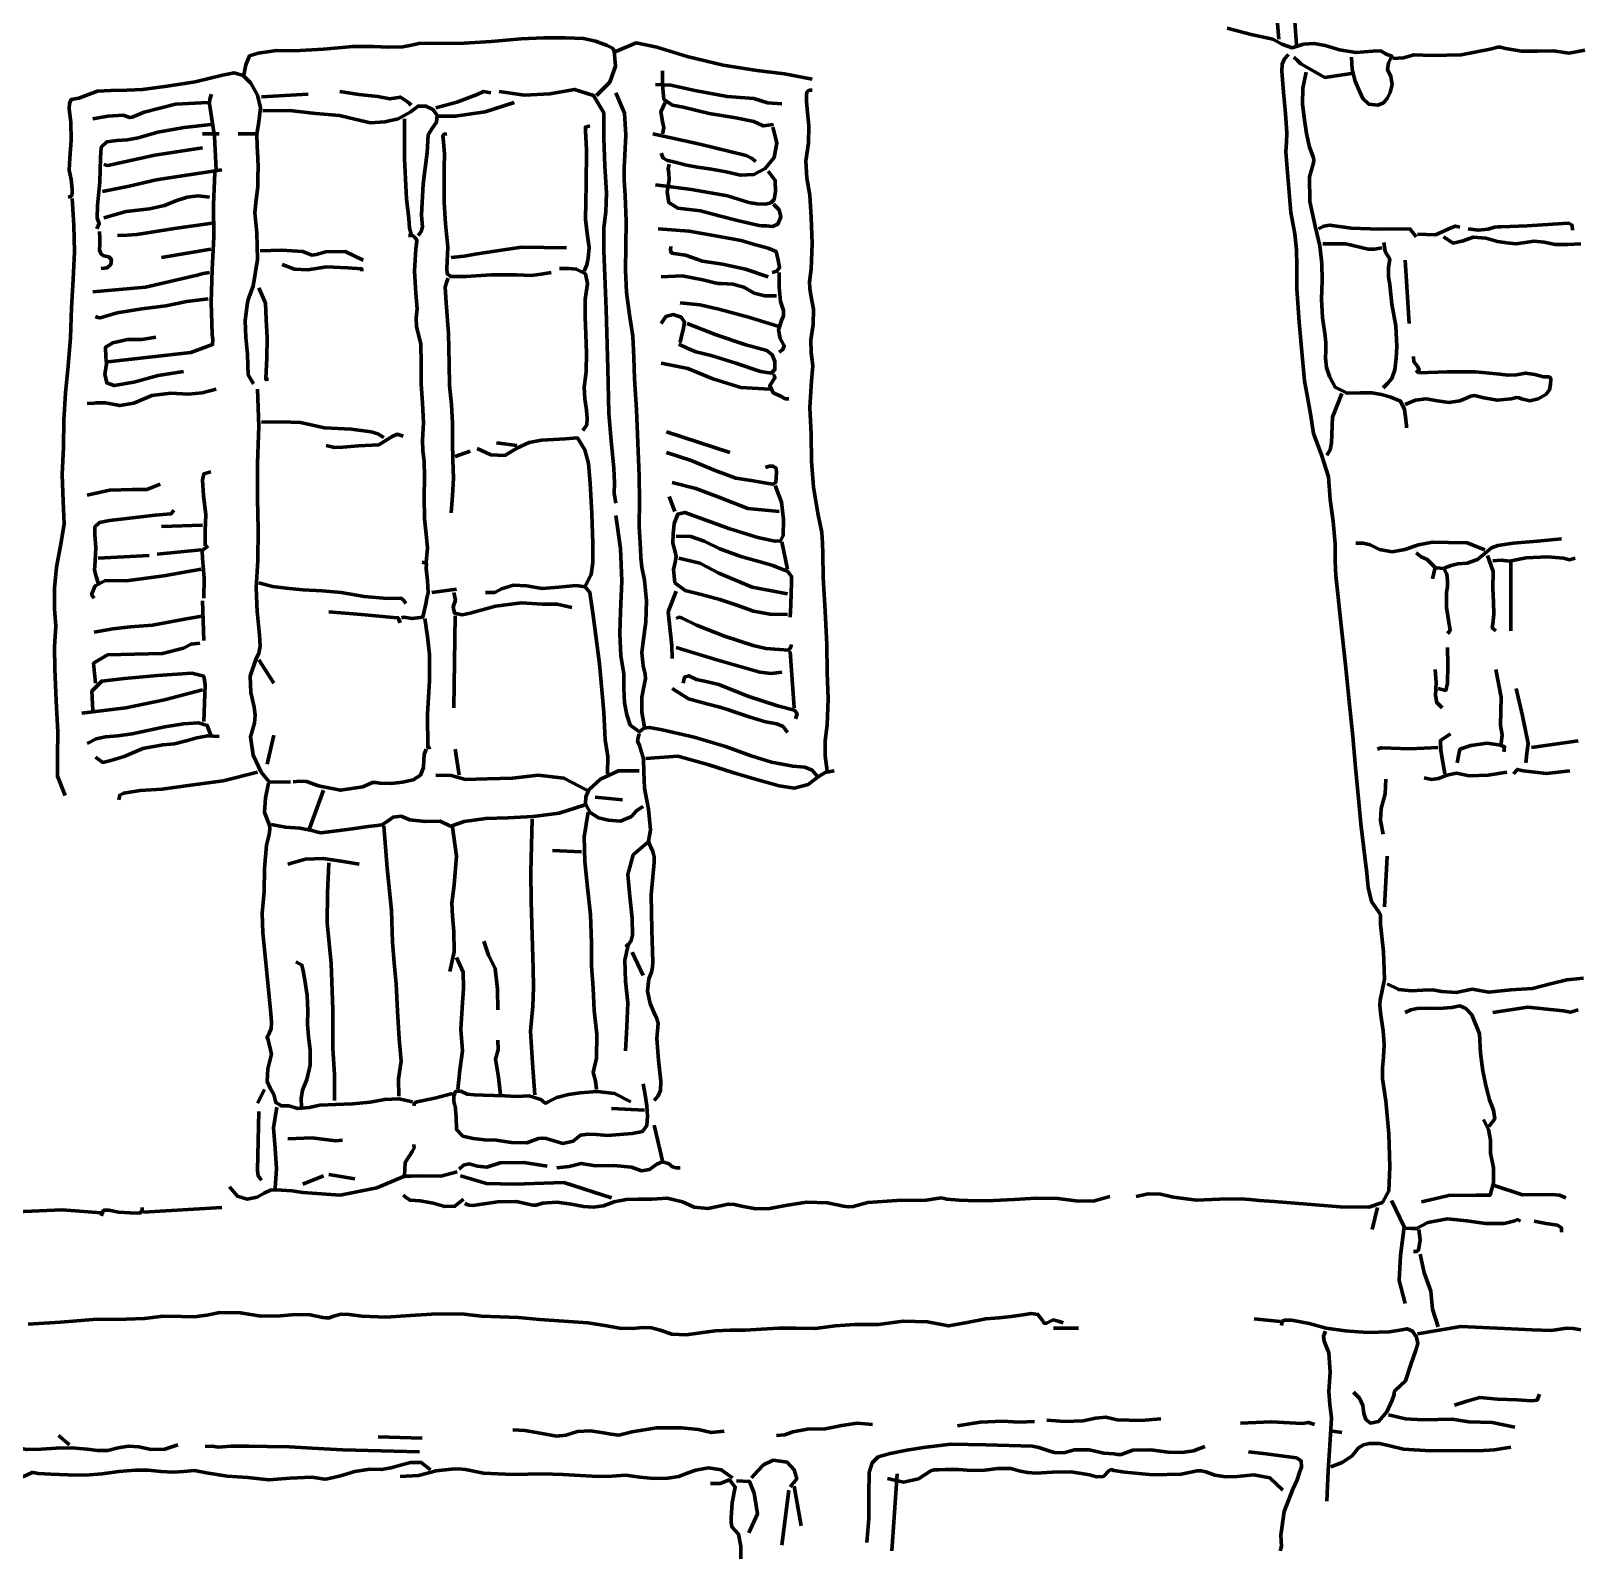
# Model space of a CAD drawing. Header units: inches. Extents: x 9 to 110, y 6 to 115.
# Drawn here: x 60.16 to 109.52, y 6.03 to 54.57 of the extents above; entities that cross this region are included whole.
import ezdxf

# ---------------------------------------------------------------- set-up
doc = ezdxf.new("R2010")
doc.units = ezdxf.units.IN
doc.header["$MEASUREMENT"] = 0
doc.layers.add('Calque 1', color=7, linetype='Continuous')

msp = doc.modelspace()

# ---------------------------------------------------------------- linework, layer by layer
at = {"layer": 'Calque 1', "color": 7, "lineweight": 70, "true_color": 0xffffff}
for points in [[(99.664, 55.833), (99.795, 54.307)], [(100.231, 55.921), (100.362, 54.133)], [(78.122, 52.519), (78.547, 52.945), (78.726, 53.455), (78.683, 53.925), (78.66, 53.979), (78.625, 54.025), (78.456, 54.105), (78.087, 54.242), (77.709, 54.328), (77.134, 54.355), (76.434, 54.354), (75.732, 54.322), (74.771, 54.241), (73.744, 54.17), (72.715, 54.183), (72.474, 54.169), (72.245, 54.118), (71.967, 54.065), (71.498, 54.053), (71.032, 54.082), (70.377, 54.082), (69.445, 53.992), (68.511, 53.935), (67.959, 53.955), (67.668, 53.905), (67.368, 53.862), (67.094, 53.776), (66.976, 53.497), (66.914, 53.173)], [(98.158, 54.662), (98.921, 54.458), (99.601, 54.31), (99.896, 54.147), (100.218, 54.038), (100.577, 54.151), (100.917, 54.177), (101.273, 54.114), (101.721, 53.971), (102.247, 53.885), (102.783, 53.927), (103.04, 53.937), (103.202, 53.831), (103.388, 53.77), (103.285, 53.555), (103.251, 53.348), (103.349, 53.121), (103.394, 52.871), (103.331, 52.621), (103.239, 52.423), (103.12, 52.291), (102.939, 52.213), (102.657, 52.241), (102.467, 52.422), (102.359, 52.657), (102.222, 52.981), (102.125, 53.352), (102.106, 53.74)], [(78.732, 53.915), (79.381, 54.193), (80.041, 54.059), (81.005, 53.755), (82.147, 53.483), (83.212, 53.31), (84.095, 53.207), (84.968, 53.042)], [(95.26, 17.545), (95.649, 17.629), (96.038, 17.624), (96.451, 17.524), (97.181, 17.428), (97.915, 17.464), (98.579, 17.471), (98.877, 17.446), (99.175, 17.417), (99.653, 17.387), (100.697, 17.298), (101.742, 17.216), (102.651, 17.207), (103.088, 17.358), (103.295, 17.726), (103.326, 18.489), (103.295, 19.537), (103.199, 20.581), (103.094, 21.285), (103.094, 21.631), (103.123, 21.974), (103.146, 22.373), (103.115, 22.807), (103.051, 23.235), (103.012, 23.485), (103.001, 23.638), (103.017, 23.784), (103.153, 24.448), (103.117, 25.315), (103.027, 26.181), (103.024, 26.415), (103.025, 26.492), (102.988, 26.565), (102.74, 26.916), (102.636, 27.36), (102.592, 27.819), (102.495, 28.596), (102.405, 29.388), (102.323, 30.188), (102.231, 31.173), (102.143, 32.159), (102.046, 33.177), (101.915, 34.431), (101.779, 35.686), (101.658, 36.784), (101.611, 37.262), (101.584, 37.74), (101.587, 38.284), (101.523, 38.991), (101.428, 39.69), (101.371, 40.407), (101.153, 41.103), (100.897, 41.779), (100.797, 42.412), (100.703, 42.933), (100.61, 43.457), (100.54, 44.262), (100.438, 45.32), (100.366, 46.381), (100.365, 47.113), (100.356, 47.622), (100.302, 48.128), (100.181, 48.804), (100.11, 49.567), (100.05, 50.332), (100.022, 50.736), (100.044, 51.036), (100.055, 51.337), (100.009, 51.95), (99.948, 52.622), (99.888, 53.294), (99.898, 53.521), (99.974, 53.686), (100.1, 53.827)], [(109.52, 53.958), (109.02, 53.871), (108.515, 53.935), (108.013, 53.93), (107.508, 53.932), (107.002, 54.014), (106.837, 54.056), (106.751, 54.056), (106.505, 53.989), (105.59, 53.813), (104.662, 53.794), (104.082, 53.818), (103.753, 53.722), (103.415, 53.697)], [(102.106, 53.217), (101.255, 53.095), (100.493, 53.522), (100.384, 53.631), (100.275, 53.74)], [(67.22, 43.361), (67.056, 43.644), (67.045, 43.957), (67.037, 44.3), (66.981, 44.83), (66.963, 45.36), (67.008, 45.794), (67.031, 45.934), (67.063, 46.07), (67.208, 46.463), (67.354, 47.306), (67.326, 48.163), (67.261, 48.798), (67.308, 49.204), (67.363, 49.616), (67.362, 49.951), (67.369, 50.238), (67.366, 50.528), (67.336, 50.897), (67.331, 51.294), (67.388, 51.684), (67.448, 52.124), (67.351, 52.529), (67.14, 52.916), (66.895, 53.157), (66.61, 53.24), (66.243, 53.172), (65.366, 52.959), (64.479, 52.814), (63.694, 52.714), (63.199, 52.688), (62.694, 52.683), (62.268, 52.662), (61.978, 52.55), (61.674, 52.435), (61.436, 52.397), (61.373, 52.271), (61.372, 52.099), (61.417, 51.679), (61.431, 51.102), (61.388, 50.527), (61.368, 50.149), (61.43, 49.849), (61.466, 49.549), (61.464, 49.42), (61.446, 49.327), (61.332, 49.292)], [(84.009, 52.258), (83.554, 52.291), (83.115, 52.421), (82.268, 52.486), (81.244, 52.681), (80.483, 52.845), (80.239, 52.86), (79.997, 52.868)], [(80.215, 53.304), (80.215, 53.026), (80.228, 52.747), (80.261, 52.396), (80.539, 52.21), (80.875, 52.147), (81.703, 51.954), (82.542, 51.807), (83.117, 51.694), (83.417, 51.556), (83.747, 51.603)], [(100.667, 53.261), (100.556, 52.754), (100.549, 52.244), (100.609, 51.752), (100.67, 51.312), (100.765, 50.876), (100.891, 50.572), (100.906, 50.48), (100.895, 50.383), (100.769, 49.938), (100.778, 49.15), (100.955, 48.373), (101.1, 47.747), (101.166, 47.189), (101.17, 46.637), (101.153, 46.051), (101.187, 45.468), (101.271, 44.886), (101.291, 44.659), (101.285, 44.427), (101.277, 44.181), (101.314, 43.88), (101.405, 43.591), (101.59, 43.253), (101.966, 43.062), (102.388, 43.077), (102.75, 43.077), (103.059, 43.02), (103.357, 42.942), (103.663, 42.814), (103.79, 42.546), (103.826, 42.231), (103.841, 42.126), (103.848, 42.047), (103.851, 41.966)], [(65.889, 52.563), (65.841, 52.405), (65.831, 52.26), (65.983, 51.216), (66.042, 50.164)], [(68.964, 52.563), (67.481, 52.476)], [(69.967, 52.65), (70.565, 52.556), (71.174, 52.485), (71.557, 52.414), (71.89, 52.47), (72.121, 52.325), (72.177, 52.269), (72.235, 52.214)], [(74.764, 52.606), (74.53, 52.65), (74.334, 52.551), (73.684, 52.311), (73.019, 52.127)], [(75.025, 52.65), (75.83, 52.527), (76.633, 52.579), (77.416, 52.713), (78.028, 52.522), (78.353, 51.969), (78.357, 51.15), (78.389, 50.282), (78.433, 49.416), (78.413, 48.836), (78.354, 48.308), (78.348, 47.587), (78.422, 45.723), (78.483, 43.859), (78.513, 42.42), (78.582, 41.552), (78.671, 40.687), (78.693, 40.209), (78.676, 39.887), (78.732, 39.567)], [(78.732, 52.606), (79.011, 51.955), (79.05, 51.266), (79.018, 50.624), (79.001, 50.236), (78.996, 49.851), (79.034, 49.331), (79.061, 48.53), (79.051, 47.73), (79.042, 46.974), (79.077, 46.264), (79.167, 45.558), (79.274, 44.875), (79.309, 44.197), (79.33, 43.518), (79.387, 42.533), (79.432, 41.486), (79.473, 40.44), (79.482, 39.639), (79.48, 38.839), (79.513, 38.122), (79.532, 37.829), (79.562, 37.537), (79.641, 37.123), (79.711, 36.464), (79.691, 35.801), (79.613, 35.253), (79.565, 34.823), (79.6, 34.39), (79.665, 34.147), (79.673, 33.989), (79.649, 33.837), (79.555, 33.413), (79.561, 32.936), (79.648, 32.459)], [(84.968, 52.694), (84.877, 52.688), (84.814, 52.646), (84.794, 52.548), (84.791, 52.44), (84.79, 52.333), (84.816, 52.101), (84.867, 51.553), (84.853, 51.003), (84.768, 50.449), (84.806, 49.9), (84.895, 49.352), (84.937, 48.647), (84.975, 47.822), (84.944, 46.999), (84.891, 46.603), (84.892, 46.385), (84.929, 46.183), (85.018, 45.732), (85.003, 45.245), (84.93, 44.756), (84.935, 44.348), (84.992, 43.938), (84.951, 43.457), (84.896, 42.605), (84.939, 41.748), (84.95, 40.902), (85.015, 40.076), (85.154, 39.252), (85.275, 38.639), (85.303, 38.299), (85.305, 37.965), (85.32, 37.211), (85.384, 36.143), (85.433, 35.076), (85.447, 34.183), (85.483, 33.359), (85.445, 32.531), (85.382, 32.017), (85.379, 31.54), (85.448, 31.064)], [(65.78, 52.301), (64.747, 52.246), (63.751, 51.992), (63.373, 51.836), (63.295, 51.817), (63.087, 51.891), (62.6, 51.865), (62.117, 51.778)], [(67.525, 52.039), (68.368, 52.043), (69.206, 51.95), (69.958, 51.882), (70.445, 51.764), (70.936, 51.655), (71.4, 51.684), (71.818, 51.778), (72.199, 51.995), (72.452, 52.186), (72.698, 52.185), (72.925, 52.073), (73.054, 51.891), (73.032, 51.677), (72.914, 51.489), (72.833, 51.381), (72.775, 51.267), (72.738, 50.711), (72.614, 49.715), (72.561, 48.716), (72.588, 48.345), (72.555, 48.196), (72.453, 48.071)], [(75.505, 52.301), (74.587, 51.998), (73.63, 51.866), (73.368, 51.863), (73.107, 51.865)], [(80.302, 52.301), (80.164, 52.007), (80.219, 51.693), (80.259, 51.491), (80.215, 51.298)], [(65.868, 51.603), (65.019, 51.509), (64.181, 51.359), (63.556, 51.18), (63.222, 51.114), (62.882, 51.09), (62.569, 51.048), (62.386, 50.883), (62.358, 50.536), (62.34, 49.779), (62.271, 49.027), (62.261, 48.624), (62.324, 48.456), (62.248, 48.289)], [(72.016, 51.778), (72.016, 50.505), (72.079, 49.234), (72.161, 48.613), (72.178, 48.311), (72.238, 48.087), (72.202, 48.071), (72.147, 48.071)], [(77.904, 51.56), (77.768, 51.518), (77.768, 51.399), (77.8, 50.792), (77.795, 49.693), (77.774, 48.595), (77.823, 48.138), (77.882, 47.688), (77.853, 47.35), (77.808, 47.139), (77.729, 46.937)], [(80.171, 50.688), (80.239, 50.526), (80.379, 50.452), (80.619, 50.398), (80.975, 50.313), (81.326, 50.241), (81.775, 50.182), (82.244, 50.101), (82.699, 49.988), (83.113, 50.016), (83.482, 50.205), (83.765, 50.554), (83.853, 51.02), (83.725, 51.516)], [(65.606, 50.862), (64.093, 50.625), (62.596, 50.299), (62.535, 50.308), (62.466, 50.339)], [(66.129, 51.298), (65.606, 51.298)], [(67.307, 51.298), (66.74, 51.298)], [(76.683, 46.894), (76.363, 46.85), (76.043, 46.803), (75.58, 46.825), (74.777, 46.82), (73.974, 46.769), (73.495, 46.768), (73.373, 46.856), (73.362, 47.035), (73.396, 47.704), (73.328, 48.441), (73.281, 49.127), (73.281, 49.496), (73.282, 49.866), (73.281, 50.249), (73.288, 50.652), (73.26, 51.053), (73.235, 51.237), (73.277, 51.292), (73.368, 51.298)], [(79.91, 51.298), (81.398, 50.974), (82.879, 50.612), (83.043, 50.53), (83.18, 50.426)], [(66.217, 50.164), (65.168, 50.003), (64.129, 49.838), (63.276, 49.646), (62.423, 49.467)], [(65.998, 50.077), (65.958, 49.048), (65.963, 48.018), (65.911, 46.99), (65.881, 45.961), (65.907, 44.931), (65.927, 44.759), (65.924, 44.607), (65.237, 44.352), (63.91, 44.213), (62.597, 44.059)], [(83.573, 50.121), (83.801, 49.825), (83.805, 49.472), (83.763, 49.215), (83.656, 49.108), (83.486, 49.073), (83.221, 49.081), (82.96, 49.118), (82.277, 49.334), (81.142, 49.537), (79.997, 49.685)], [(80.433, 50.339), (80.393, 50.194), (80.415, 50.05), (80.427, 49.842), (80.369, 49.461), (80.42, 49.121), (80.707, 48.938), (81.063, 48.899), (81.428, 48.861), (82.012, 48.698), (82.639, 48.542), (83.194, 48.417), (83.291, 48.394), (83.388, 48.379), (83.52, 48.384), (83.713, 48.363), (83.882, 48.43), (83.974, 48.667), (83.921, 48.888), (83.747, 49.074)], [(61.463, 49.249), (61.511, 48.402), (61.541, 47.555), (61.497, 46.688), (61.447, 45.762), (61.405, 44.835), (61.333, 43.938), (61.249, 43.076), (61.201, 42.212), (61.191, 41.347), (61.145, 40.485), (61.177, 39.619), (61.206, 38.905), (61.095, 38.216), (60.963, 37.533), (60.902, 36.873), (60.904, 36.214), (60.939, 35.664), (60.925, 35.335), (60.902, 35.004), (60.912, 34.299), (60.953, 33.294), (61.004, 32.291), (61, 31.562), (60.995, 30.903), (61.245, 30.279)], [(62.466, 48.638), (63.183, 48.838), (63.92, 48.919), (64.4, 49.026), (64.751, 49.174), (65.113, 49.29), (65.469, 49.331), (65.824, 49.292)], [(65.911, 48.464), (64.712, 48.291), (63.514, 48.109), (63.207, 48.081), (62.902, 48.071)], [(101.06, 48.289), (101.224, 48.375), (101.417, 48.407), (102.091, 48.305), (102.989, 48.278), (103.683, 48.287), (103.972, 48.278), (104.156, 48.027)], [(109.127, 48.246), (109.113, 48.404), (108.998, 48.463), (108.499, 48.436), (107.68, 48.383), (106.859, 48.35), (106.751, 48.347), (106.645, 48.336), (106.444, 48.276), (106.13, 48.241), (105.813, 48.289)], [(62.335, 48.202), (62.337, 47.992), (62.337, 47.783), (62.335, 47.607), (62.379, 47.483), (62.467, 47.428), (62.624, 47.398), (62.711, 47.311), (62.692, 47.155), (62.57, 47.042), (62.379, 47.024)], [(72.278, 48.071), (72.366, 47.997), (72.413, 47.902), (72.377, 47.635), (72.337, 46.937), (72.385, 46.239), (72.418, 45.745), (72.387, 45.454), (72.398, 45.176), (72.536, 44.636), (72.552, 43.996), (72.55, 43.359), (72.597, 42.742), (72.623, 42.122), (72.589, 41.576), (72.607, 41.238), (72.649, 40.91), (72.655, 40.413), (72.642, 39.747), (72.657, 39.077), (72.708, 38.586), (72.753, 38.14), (72.714, 37.692)], [(80.084, 48.289), (81.061, 48.214), (82.022, 48.044), (82.715, 47.916), (83.139, 47.783), (83.574, 47.669), (83.83, 47.563), (83.896, 47.294), (83.937, 47.052), (83.852, 46.945), (83.704, 46.894)], [(105.551, 48.333), (105.413, 48.371), (105.293, 48.328), (104.77, 48.095), (104.2, 48.115)], [(105.028, 48.027), (105.332, 47.83), (105.65, 47.902), (105.974, 48.021), (106.368, 47.991), (106.739, 47.888), (107.041, 47.837), (107.321, 47.807), (107.618, 47.851), (107.909, 47.889), (108.22, 47.863), (108.578, 47.789), (108.981, 47.791), (109.389, 47.809)], [(65.868, 47.635), (64.298, 47.373)], [(70.708, 47.286), (70.137, 47.56), (69.526, 47.559), (69.219, 47.467), (69.081, 47.451), (68.792, 47.567), (68.116, 47.609), (67.438, 47.591)], [(77.162, 47.679), (75.737, 47.706), (74.331, 47.49), (73.917, 47.412), (73.499, 47.373)], [(80.477, 47.722), (80.471, 47.608), (80.506, 47.515), (80.943, 47.444), (81.488, 47.256), (82.122, 47.167), (82.855, 47.004), (83.573, 46.763)], [(101.191, 47.809), (101.92, 47.81), (102.633, 47.644), (102.84, 47.638), (103.066, 47.679)], [(103.131, 47.853), (103.171, 47.569), (103.323, 47.321), (103.284, 47.046), (103.282, 46.776), (103.32, 46.511), (103.387, 45.897), (103.514, 45.2), (103.541, 44.548), (103.524, 44.179), (103.477, 43.811), (103.381, 43.528), (103.247, 43.373), (103.109, 43.231)], [(68.135, 47.155), (68.529, 47.007), (68.947, 46.984), (69.541, 47.079), (70.215, 47.047), (70.665, 47.018), (70.665, 46.982), (70.665, 46.937)], [(76.944, 47.024), (77.091, 47.026), (77.239, 47.026), (77.479, 47.008), (77.767, 46.857), (77.839, 46.551), (77.756, 46.044), (77.76, 45.487), (77.785, 44.931), (77.797, 44.342), (77.79, 43.754), (77.731, 43.243), (77.752, 42.886), (77.803, 42.522), (77.822, 42.263), (77.808, 42.058), (77.686, 41.879)], [(103.807, 47.286), (103.938, 45.28)], [(65.824, 46.894), (65.625, 46.869), (65.43, 46.811), (63.792, 46.431), (62.117, 46.283)], [(67.394, 46.414), (67.601, 45.928), (67.622, 45.404), (67.66, 44.828), (67.646, 44.183), (67.612, 43.536), (67.612, 43.518), (67.612, 43.501), (67.629, 43.497), (67.664, 43.505), (67.699, 43.514)], [(73.412, 46.719), (73.357, 46.581), (73.312, 46.434), (73.345, 45.937), (73.42, 44.964), (73.441, 43.992), (73.449, 43.309), (73.513, 42.709), (73.544, 42.11), (73.543, 41.523), (73.557, 40.936), (73.581, 40.37), (73.546, 39.817), (73.499, 39.262)], [(80.171, 46.763), (80.845, 46.796), (81.501, 46.665), (81.88, 46.567), (81.986, 46.552), (82.09, 46.548), (82.454, 46.529), (82.8, 46.43), (83.124, 46.243), (83.468, 46.152), (83.834, 46.152)], [(83.922, 46.894), (83.924, 46.436), (83.964, 45.98), (84.063, 45.687), (84.056, 45.523), (84.001, 45.372), (83.904, 45.074), (83.951, 44.797), (84.086, 44.571), (84.034, 44.452), (83.922, 44.364)], [(65.78, 46.065), (65.103, 45.982), (64.435, 45.837), (63.679, 45.747), (62.891, 45.614), (62.356, 45.455), (62.283, 45.471), (62.205, 45.498)], [(83.878, 45.193), (82.95, 45.483), (82.007, 45.736), (81.4, 45.874), (80.782, 45.934)], [(80.171, 45.28), (80.324, 45.499), (80.558, 45.559), (80.806, 45.483), (80.92, 45.323), (80.873, 45.082), (80.824, 44.877), (80.782, 44.67)], [(81, 45.28), (81.923, 44.915), (82.866, 44.605), (83.534, 44.419), (83.703, 44.285), (83.79, 44.07), (83.789, 43.813), (83.664, 43.703), (83.328, 43.757), (82.547, 44.014), (81.761, 44.26), (81.272, 44.375), (81.004, 44.496), (80.738, 44.626)], [(64.996, 43.754), (64.2, 43.622), (63.42, 43.414), (62.795, 43.306), (62.563, 43.391), (62.505, 43.671), (62.528, 43.862), (62.551, 43.997), (62.53, 44.208), (62.522, 44.527), (62.754, 44.664), (63.217, 44.766), (63.675, 44.768), (64.123, 44.844)], [(80.171, 44.015), (81.023, 43.844), (81.82, 43.515), (82.705, 43.245), (83.616, 43.187)], [(104.069, 44.234), (104.088, 44.063), (104.196, 43.925), (104.259, 43.808), (104.156, 43.71)], [(83.747, 43.667), (83.773, 43.603), (83.79, 43.549), (83.624, 43.308), (83.736, 43.075), (84.002, 42.955), (84.104, 42.887), (84.227, 42.882)], [(104.243, 43.71), (105.141, 43.746), (106.039, 43.747), (106.82, 43.665), (107.086, 43.638), (107.35, 43.647), (107.627, 43.701), (107.924, 43.662), (108.209, 43.588), (108.38, 43.581), (108.421, 43.563), (108.432, 43.512), (108.426, 43.354), (108.394, 43.175), (108.275, 43.022), (108.03, 42.883), (107.77, 42.826), (107.506, 42.882), (107.428, 42.912), (107.349, 42.927), (107.177, 42.882), (106.739, 42.841), (106.309, 42.913), (106.014, 42.99), (105.894, 42.97), (105.803, 42.925), (105.55, 42.821), (105.192, 42.773), (104.833, 42.824), (104.474, 42.889), (104.134, 42.842), (103.807, 42.707)], [(66.042, 43.187), (65.598, 43.077), (65.144, 43.031), (64.6, 43.064), (63.997, 42.994), (63.425, 42.752), (62.974, 42.671), (62.519, 42.761), (62.225, 42.76), (62.085, 42.738), (61.943, 42.751)], [(67.35, 43.187), (67.391, 42.014), (67.352, 40.84), (67.352, 39.714), (67.375, 38.73), (67.363, 37.747), (67.313, 36.879), (67.34, 36.133), (67.415, 35.392), (67.438, 35.031), (67.394, 34.805), (67.3, 34.6), (67.121, 34.079), (67.141, 33.553), (67.242, 33.093), (67.279, 32.834), (67.256, 32.583), (67.128, 32.144), (67.215, 31.564), (67.472, 31.027), (67.721, 30.719), (68.053, 30.705), (68.397, 30.715)], [(101.801, 43.056), (101.505, 42.298), (101.464, 41.485), (101.429, 41.27), (101.321, 41.094)], [(67.481, 42.14), (68.104, 42.159), (68.719, 42.132), (69.476, 41.965), (70.324, 41.917), (70.963, 41.835), (71.174, 41.77), (71.362, 41.661)], [(71.973, 41.704), (71.786, 41.759), (71.626, 41.69), (71.201, 41.423), (70.562, 41.394), (70.057, 41.351), (69.795, 41.335), (69.531, 41.399)], [(77.773, 36.951), (77.951, 37.301), (78.007, 37.681), (77.999, 38.276), (77.967, 39.241), (77.919, 40.205), (77.864, 40.828), (77.745, 41.26), (77.512, 41.645), (77.136, 41.616), (76.759, 41.588), (76.37, 41.569), (75.979, 41.502), (75.613, 41.328), (75.211, 41.089), (74.767, 41.106), (74.328, 41.312)], [(75.592, 41.399), (74.938, 41.486)], [(80.346, 41.835), (82.352, 41.181)], [(74.11, 41.225), (73.63, 41.05)], [(80.346, 41.181), (81.13, 40.93), (81.888, 40.608), (82.542, 40.369), (83.033, 40.288), (83.521, 40.207), (83.726, 40.169), (83.82, 40.228), (83.831, 40.383), (83.839, 40.536), (83.827, 40.687), (83.723, 40.747), (83.6, 40.743), (83.486, 40.701)], [(65.868, 40.57), (65.648, 40.504), (65.604, 40.302), (65.635, 39.811), (65.709, 39.197), (65.689, 38.702), (65.687, 38.459), (65.693, 38.216)], [(64.254, 40.178), (63.832, 40.005), (63.383, 40.009), (62.653, 39.982), (61.943, 39.829)], [(80.52, 40.222), (81.276, 40.034), (82.009, 39.756), (82.931, 39.404), (83.922, 39.306)], [(83.791, 40.134), (84, 39.605), (84.056, 39.049), (84.049, 38.542), (83.964, 38.375), (83.788, 38.359), (83.242, 38.482), (82.326, 38.764), (81.427, 39.098), (80.927, 39.275), (80.701, 39.225), (80.588, 38.924), (80.558, 38.601), (80.548, 38.303), (80.62, 38.026), (80.651, 37.881), (80.634, 37.743), (80.565, 37.46), (80.612, 37.04), (80.936, 36.794), (81.483, 36.656), (82.038, 36.513), (82.578, 36.331), (83.105, 36.14), (83.636, 36.04), (84.183, 36.035)], [(80.433, 39.785), (80.607, 39.306)], [(64.69, 39.349), (64.604, 39.227), (64.468, 39.219), (64.096, 39.185), (63.375, 39.101), (62.654, 39.018), (62.331, 38.955), (62.187, 38.824), (62.183, 38.568), (62.216, 38.148), (62.194, 37.729), (62.173, 37.443), (62.227, 37.242), (62.292, 37.038)], [(78.732, 39.175), (78.882, 38.135), (78.922, 37.089), (78.885, 36.124), (78.86, 35.427), (78.897, 34.726), (78.987, 34.149), (78.987, 33.688), (79.005, 33.226), (79.08, 32.843), (79.191, 32.521), (79.491, 32.305), (79.625, 32.423), (79.799, 32.445), (80.21, 32.369), (81.221, 32.132), (82.218, 31.838), (83.028, 31.547), (83.683, 31.344), (84.361, 31.218), (84.74, 31.179), (84.969, 31.088), (85.143, 30.889)], [(65.606, 38.87), (64.298, 38.826)], [(80.651, 38.521), (81.113, 38.507), (81.54, 38.364), (82.037, 38.116), (82.706, 37.873), (83.391, 37.684), (83.718, 37.587), (83.953, 37.5), (84.191, 37.407), (84.315, 37.242), (84.315, 37.034), (84.306, 36.719), (84.289, 36.334), (84.27, 35.948)], [(64.167, 37.954), (65.562, 38.085)], [(65.78, 38.216), (65.588, 38.065), (65.607, 37.823), (65.657, 37.192), (65.65, 36.558)], [(84.009, 38.346), (84.183, 37.474)], [(106.336, 38.085), (105.781, 38.307), (105.189, 38.317), (104.676, 38.333), (104.238, 38.242), (103.804, 38.094), (103.4, 38.027), (102.998, 38.102), (102.696, 38.248), (102.471, 38.3), (102.237, 38.303)], [(108.779, 38.434), (108.011, 38.367), (107.243, 38.295), (106.754, 38.231), (106.549, 38.149), (106.353, 37.977), (106.108, 37.786), (105.774, 37.668), (105.483, 37.646), (105.274, 37.595), (105.072, 37.518)], [(63.905, 37.91), (62.292, 37.823)], [(72.583, 37.692), (72.654, 37.673), (72.716, 37.655), (72.711, 37.495), (72.748, 37.109), (72.769, 36.723), (72.744, 36.605), (72.725, 36.555), (72.703, 36.371), (72.599, 35.953), (72.263, 35.902), (71.997, 35.947), (71.963, 35.937), (71.929, 35.926)], [(80.738, 37.823), (81.401, 37.662), (82.002, 37.343), (83.06, 36.904), (84.183, 36.689)], [(104.156, 37.998), (104.317, 37.867), (104.505, 37.78), (104.762, 37.522), (104.679, 37.169)], [(104.81, 37.518), (105.039, 37.491), (105.135, 37.32), (105.157, 37.118), (105.149, 36.926), (105.126, 36.731), (105.119, 36.258), (105.192, 35.788), (105.239, 35.531), (105.203, 35.479), (105.159, 35.425)], [(106.424, 37.91), (106.608, 37.402), (106.593, 36.866), (106.611, 36.428), (106.625, 36.036), (106.597, 35.735), (106.576, 35.606), (106.685, 35.512)], [(109.215, 37.823), (109.026, 37.772), (108.839, 37.821), (108.326, 37.869), (107.653, 37.834), (107.123, 37.731), (106.863, 37.765), (106.598, 37.736)], [(107.165, 37.692), (107.165, 35.512)], [(65.562, 37.474), (64.376, 37.257), (63.179, 37.101), (62.519, 37.11), (62.198, 36.946), (62.079, 36.672), (62.114, 36.616), (62.161, 36.558)], [(72.06, 36.384), (71.997, 36.481), (71.914, 36.556), (71.47, 36.537), (70.738, 36.606), (70.01, 36.729), (69.401, 36.786), (68.788, 36.82), (68.261, 36.871), (67.823, 36.927), (67.394, 37.038)], [(73.674, 36.842), (72.889, 36.733)], [(77.337, 36.253), (76.872, 36.358), (76.395, 36.357), (75.739, 36.402), (74.916, 36.302), (74.11, 36.079), (73.853, 36.024), (73.608, 36.078), (73.57, 36.273), (73.639, 36.493), (73.586, 36.733)], [(74.589, 36.733), (74.738, 36.733), (74.886, 36.734), (75.105, 36.852), (75.487, 36.966), (75.891, 36.942), (76.389, 36.865), (76.928, 36.905), (77.467, 36.956), (77.756, 36.914), (77.912, 36.736), (78.015, 36.004), (78.215, 34.47), (78.358, 32.931), (78.399, 32.054), (78.476, 31.518), (78.471, 30.977)], [(80.651, 36.776), (80.398, 36.114), (80.471, 35.429), (80.517, 35.036), (80.52, 34.64)], [(65.606, 36.471), (65.65, 35.207)], [(69.618, 36.122), (70.643, 36.036), (71.667, 35.94), (71.819, 35.929), (71.886, 35.773)], [(65.65, 35.992), (65.143, 35.904), (64.64, 35.808), (64.014, 35.69), (63.32, 35.645), (62.759, 35.581), (62.46, 35.526), (62.161, 35.468)], [(72.671, 35.904), (72.75, 35.334), (72.819, 34.76), (72.818, 33.932), (72.751, 32.869), (72.76, 31.805), (72.77, 31.804), (72.792, 31.804), (72.81, 31.809), (72.828, 31.818), (72.845, 31.827)], [(73.63, 35.992), (73.586, 33.07)], [(84.314, 35.076), (84.282, 34.973), (84.214, 34.901), (83.929, 34.923), (83.504, 34.959), (83.097, 35.044), (82.191, 35.35), (81.301, 35.696), (80.821, 35.933), (80.734, 35.946), (80.651, 35.904)], [(65.519, 35.119), (65.241, 35.096), (64.995, 34.968), (64.33, 34.794), (63.447, 34.769), (62.588, 34.752), (62.141, 34.487), (62.205, 33.855)], [(67.394, 34.596), (67.874, 33.855)], [(80.651, 34.989), (81.978, 34.585), (83.309, 34.199), (83.664, 34.164), (84.009, 34.204)], [(84.27, 34.858), (84.401, 33.07)], [(105.159, 34.989), (105.162, 34.422), (105.155, 33.855), (105.096, 33.621), (104.854, 33.68)], [(65.65, 32.634), (65.684, 33.798), (65.642, 34.074), (65.263, 34.168), (64.176, 34.097), (63.122, 34), (62.403, 33.918), (62.089, 33.601), (62.117, 32.983)], [(84.445, 32.721), (84.494, 32.882), (84.413, 32.993), (83.871, 33.134), (82.926, 33.44), (82.003, 33.81), (81.65, 33.895), (81.292, 33.973), (81.055, 34.088), (80.915, 34.042), (80.869, 33.855)], [(104.767, 34.291), (104.794, 33.878), (104.77, 33.461), (104.813, 33.236), (104.985, 33.07)], [(106.685, 34.291), (106.859, 33.403), (106.84, 32.505), (106.889, 32.216), (106.86, 31.936)], [(65.606, 33.637), (64.393, 33.32), (63.164, 33.071), (62.466, 32.981), (61.768, 32.895)], [(80.52, 33.68), (81.039, 33.355), (81.626, 33.198), (82.042, 33.094), (82.285, 33.015), (82.525, 32.935), (83.005, 32.769), (83.493, 32.627), (83.852, 32.563), (84.049, 32.473), (84.183, 32.285)], [(107.339, 33.68), (107.541, 32.816), (107.718, 31.937), (107.677, 31.624), (107.645, 31.325)], [(65.868, 32.198), (65.752, 32.511), (65.475, 32.596), (64.999, 32.565), (64.406, 32.464), (63.817, 32.334), (63.367, 32.246), (62.912, 32.183), (62.525, 32.144), (62.221, 32.081), (61.943, 31.936)], [(66.129, 32.154), (65.771, 32.18), (65.425, 32.118), (65.083, 32.025), (64.718, 31.928), (64.341, 31.894), (63.706, 31.776), (63.115, 31.524), (62.696, 31.391), (62.438, 31.333), (62.205, 31.5)], [(67.874, 32.198), (67.656, 31.282)], [(79.474, 32.241), (79.446, 32.125), (79.424, 32.011), (79.484, 31.87), (79.616, 31.453), (79.627, 31.023), (79.64, 30.515), (79.771, 29.854), (79.837, 29.191), (79.776, 28.83), (79.802, 28.737), (79.85, 28.645), (79.912, 28.502), (79.953, 28.332), (79.953, 28.158), (79.859, 27.13), (79.881, 26.016), (79.912, 24.987), (79.9, 24.828), (79.864, 24.675), (79.782, 24.457), (79.736, 24.064), (79.821, 23.681), (79.945, 23.399), (80.029, 23.226), (80.074, 23.056), (80.041, 22.56), (80.091, 21.879), (80.164, 21.201), (80.156, 20.916), (80.082, 20.745), (79.953, 20.598)], [(105.246, 32.241), (104.927, 32.027), (104.939, 31.717), (105.009, 31.348), (105.072, 30.977)], [(72.714, 31.761), (72.644, 31.588), (72.63, 31.405), (72.622, 31.176), (72.524, 30.928), (72.299, 30.781), (71.953, 30.711), (71.593, 30.666), (71.233, 30.678), (71.115, 30.698), (71.002, 30.7), (70.692, 30.558), (69.986, 30.449), (69.286, 30.596), (68.906, 30.725), (68.695, 30.735), (68.484, 30.715)], [(73.63, 31.761), (73.761, 30.933)], [(104.854, 31.805), (103.96, 31.764), (103.065, 31.802), (103.002, 31.79), (102.935, 31.761)], [(106.947, 31.674), (106.967, 31.833), (106.837, 31.885), (106.419, 31.946), (105.9, 31.876), (105.544, 31.755), (105.504, 31.54), (105.464, 31.325)], [(109.302, 32.023), (107.819, 31.805)], [(85.666, 31.064), (85.389, 31.018), (85.162, 30.873), (84.849, 30.637), (84.397, 30.518), (83.923, 30.588), (83.201, 30.793), (82.48, 31.001), (81.658, 31.273), (80.699, 31.531), (79.692, 31.456)], [(109.04, 31.064), (108.298, 30.988), (107.559, 31.067), (107.374, 31.111), (107.252, 30.977)], [(67.35, 31.02), (66.259, 30.754), (65.147, 30.601), (64.317, 30.481), (63.622, 30.441), (63.1, 30.36), (62.973, 30.296), (62.946, 30.148)], [(67.699, 30.671), (67.605, 30.209), (67.568, 29.746), (67.731, 29.342), (67.742, 29.219), (67.723, 29.042), (67.64, 28.705), (67.57, 27.969), (67.56, 27.227), (67.503, 26.551), (67.522, 25.926), (67.588, 25.289), (67.65, 24.65), (67.712, 24.006), (67.771, 23.363), (67.794, 23.07), (67.786, 22.882), (67.711, 22.703), (67.676, 22.647), (67.657, 22.596), (67.686, 22.527), (67.792, 22.066), (67.681, 21.606), (67.658, 21.195), (67.753, 20.984), (67.865, 20.783), (67.932, 20.529), (68.11, 20.424), (68.344, 20.425), (68.635, 20.342), (68.987, 20.368), (69.336, 20.447), (69.827, 20.471), (70.381, 20.486), (70.928, 20.547), (71.393, 20.631), (71.836, 20.643), (72.278, 20.554)], [(77.816, 30.453), (77.078, 30.833), (76.27, 30.926), (75.451, 30.832), (74.645, 30.818), (73.962, 30.792), (73.507, 30.917), (73.019, 30.933)], [(79.474, 31.064), (78.815, 31.071), (78.252, 30.801), (77.877, 30.464), (77.779, 30.246), (77.775, 30.02), (77.914, 29.745), (78.187, 29.576), (78.503, 29.499), (78.88, 29.473), (79.229, 29.616), (79.394, 29.802), (79.496, 29.868), (79.604, 29.93)], [(103.197, 30.802), (103.179, 30.34), (103.048, 29.871), (103.026, 29.495), (103.109, 29.058)], [(107.034, 31.02), (106.441, 30.932), (105.841, 30.912), (105.441, 30.993), (105.137, 30.933), (104.867, 30.82), (104.644, 30.794), (104.418, 30.846)], [(69.444, 30.453), (69.007, 29.232)], [(78.95, 30.148), (78.078, 30.235)], [(77.729, 29.974), (76.933, 29.719), (76.109, 29.622), (75.307, 29.57), (74.606, 29.549), (73.915, 29.456), (73.529, 29.316), (73.495, 29.311), (73.464, 29.317), (73.158, 29.466), (72.673, 29.455), (72.195, 29.508), (71.913, 29.624), (71.658, 29.6), (71.438, 29.434), (71.303, 29.357), (71.154, 29.335), (70.863, 29.295), (70.283, 29.213), (69.702, 29.136), (69.361, 29.1), (69.22, 29.129), (69.081, 29.174), (68.698, 29.243), (68.239, 29.276), (67.786, 29.363)], [(77.86, 29.755), (77.724, 28.972), (77.745, 28.184), (77.836, 27.358), (77.926, 26.489), (77.959, 25.614), (77.961, 24.873), (78.011, 24.167), (78.05, 23.456), (78.132, 22.702), (78.122, 21.945), (78.018, 21.483), (78.085, 21.218), (78.122, 20.947)], [(71.362, 29.319), (71.474, 27.977), (71.605, 26.636), (71.641, 25.63), (71.695, 24.967), (71.754, 24.304), (71.796, 23.431), (71.85, 22.559), (71.911, 21.841), (71.831, 21.284), (71.842, 20.729)], [(73.543, 29.276), (73.671, 28.36), (73.597, 27.444), (73.523, 26.864), (73.544, 26.45), (73.589, 25.963), (73.594, 25.323), (73.456, 24.697)], [(76.072, 29.537), (76.05, 28.7), (76.033, 27.863), (76.044, 26.912), (76.081, 25.848), (76.112, 24.784), (76.117, 24.19), (76.094, 23.596), (76.026, 22.793), (76.082, 21.781), (76.159, 20.772)], [(79.735, 28.796), (79.287, 28.398), (79.116, 27.778), (79.178, 27.072), (79.258, 26.383), (79.262, 25.85), (79.224, 25.674), (79.125, 25.525)], [(70.577, 28.098), (70.005, 28.196), (69.44, 28.284), (68.878, 28.261), (68.31, 28.098)], [(69.618, 28.142), (69.573, 27.185), (69.565, 26.234), (69.693, 24.948), (69.749, 23.49), (69.742, 22.242), (69.799, 21.42), (69.792, 20.598)], [(76.726, 28.534), (77.642, 28.491)], [(103.24, 28.36), (103.153, 26.747)], [(74.546, 25.656), (74.692, 25.211), (74.903, 24.786), (74.976, 24.131), (74.982, 23.476)], [(79.037, 25.547), (79.084, 25.516), (79.119, 25.489), (79.022, 25.048), (79.04, 24.391), (79.112, 23.699), (79.081, 22.932), (79.037, 22.168)], [(79.256, 25.307), (79.604, 24.566)], [(68.571, 25.002), (68.76, 24.899), (68.806, 24.71), (68.856, 24.415), (68.932, 23.928), (68.952, 23.443), (68.938, 23.018), (68.969, 22.617), (69.022, 22.201), (69.026, 21.721), (68.918, 21.257), (68.778, 20.923), (68.742, 20.654), (68.746, 20.38)], [(73.674, 25.133), (73.887, 24.668), (73.893, 24.166), (73.855, 23.539), (73.813, 22.849), (73.858, 22.178), (73.779, 21.564), (73.717, 20.947)], [(109.476, 24.479), (108.943, 24.43), (108.426, 24.305), (107.852, 24.158), (107.166, 24.112), (106.472, 24.036), (105.939, 24.133), (105.433, 24.021), (104.969, 24.056), (104.673, 24.107), (104.366, 24.1), (103.999, 24.075), (103.605, 24.12), (103.24, 24.304)], [(103.807, 23.389), (103.993, 23.473), (104.191, 23.514), (104.466, 23.529), (104.876, 23.518), (105.288, 23.551), (105.549, 23.601), (105.737, 23.515), (105.926, 23.321), (106.172, 22.717), (106.202, 22.096), (106.278, 21.533), (106.375, 21.071), (106.493, 20.614), (106.611, 20.291), (106.657, 20.017), (106.467, 19.769)], [(109.302, 23.476), (109.058, 23.4), (108.826, 23.442), (107.706, 23.562), (106.598, 23.389)], [(74.982, 22.516), (74.999, 22.201), (74.907, 21.912), (75.01, 21.333), (75.069, 20.772)], [(67.568, 20.947), (67.35, 20.51)], [(73.543, 20.816), (72.98, 20.668), (72.409, 20.549), (72.341, 20.517), (72.322, 20.423)], [(79.212, 20.554), (78.694, 20.82), (78.139, 20.879), (77.602, 20.834), (77.228, 20.789), (76.858, 20.695), (76.585, 20.549), (76.533, 20.524), (76.485, 20.511), (76.35, 20.624), (75.978, 20.739), (75.581, 20.721), (75.211, 20.739), (74.863, 20.758), (74.515, 20.767), (74.236, 20.772), (74.014, 20.798), (73.814, 20.896), (73.642, 20.884), (73.585, 20.746), (73.588, 20.583), (73.594, 20.517), (73.611, 20.471), (73.629, 20.426), (73.666, 20.061), (73.673, 19.679), (73.878, 19.46), (74.204, 19.39), (74.558, 19.349), (74.937, 19.332), (75.422, 19.262), (75.908, 19.246), (76.279, 19.383), (76.396, 19.403), (76.524, 19.389), (76.731, 19.323), (77.053, 19.232), (77.375, 19.308), (77.612, 19.499), (77.848, 19.53), (78.12, 19.51), (78.465, 19.487), (78.858, 19.516), (79.25, 19.55), (79.579, 19.606), (79.716, 19.799), (79.741, 20.082), (79.722, 20.429), (79.669, 20.776), (79.604, 21.121)], [(67.394, 20.249), (67.373, 19.311), (67.348, 18.374), (67.375, 18.201), (67.481, 18.068)], [(67.961, 20.38), (67.857, 19.726), (67.914, 19.073), (67.953, 18.439), (67.917, 17.807)], [(79.648, 20.292), (78.601, 20.336)], [(79.953, 19.813), (80.215, 18.679)], [(106.293, 19.987), (106.456, 19.676), (106.517, 19.337), (106.517, 18.923), (106.62, 18.459), (106.613, 17.977), (106.562, 17.792), (106.514, 17.591), (106.056, 17.591), (105.192, 17.582), (104.33, 17.371)], [(68.31, 19.377), (69.075, 19.411), (69.835, 19.319), (69.948, 19.323), (70.054, 19.333)], [(72.322, 19.202), (72.324, 19.09), (72.279, 18.983), (72.043, 18.627), (72.016, 18.199)], [(73.695, 18.33), (73.172, 18.195), (72.635, 18.207), (72.234, 18.195), (72.098, 18.189), (71.97, 18.167), (71.144, 17.816), (69.977, 17.586), (68.789, 17.671), (68.448, 17.722), (68.103, 17.748), (67.788, 17.754), (67.562, 17.656), (67.343, 17.527), (67.018, 17.46), (66.713, 17.554), (66.456, 17.85)], [(76.552, 18.504), (75.807, 18.623), (75.055, 18.62), (74.635, 18.477), (74.342, 18.506), (74.076, 18.582), (73.898, 18.54), (73.761, 18.417)], [(80.782, 18.461), (80.655, 18.457), (80.538, 18.488), (80.403, 18.591), (80.209, 18.642), (80.034, 18.568), (79.805, 18.404), (79.547, 18.363), (79.236, 18.477), (78.663, 18.532), (78.084, 18.52), (77.635, 18.599), (77.254, 18.499), (76.857, 18.461)], [(69.444, 18.199), (68.789, 17.938)], [(70.447, 18.112), (69.618, 18.243)], [(73.804, 18.199), (74.621, 17.959), (75.511, 17.94), (77.08, 17.988), (78.601, 17.501)], [(108.909, 17.501), (108.709, 17.592), (108.472, 17.606), (107.535, 17.597), (106.642, 17.894)], [(71.973, 17.589), (72.085, 17.499), (72.197, 17.429), (72.516, 17.409), (72.926, 17.33), (73.3, 17.231), (73.621, 17.237), (73.892, 17.458)], [(94.431, 17.545), (93.894, 17.397), (93.35, 17.411), (92.778, 17.484), (92.087, 17.496), (91.389, 17.446), (90.727, 17.415), (90.182, 17.408), (89.637, 17.424), (89.253, 17.464), (89.16, 17.487), (89.07, 17.501), (88.593, 17.43), (87.662, 17.417), (86.736, 17.352), (86.278, 17.224), (86.124, 17.213), (85.971, 17.234), (85.457, 17.349), (84.789, 17.363), (84.127, 17.259), (83.631, 17.161), (83.177, 17.153), (82.729, 17.238), (82.508, 17.293), (82.305, 17.305), (82.114, 17.258), (81.655, 17.162), (81.221, 17.205), (80.848, 17.372), (80.362, 17.494), (79.892, 17.466), (79.447, 17.458), (79.064, 17.446), (78.686, 17.374), (78.343, 17.247), (78.025, 17.205), (77.704, 17.229), (77.315, 17.298), (76.863, 17.365), (76.408, 17.335), (76.199, 17.274), (76.122, 17.27), (76.046, 17.281), (75.577, 17.384), (74.986, 17.38), (74.399, 17.287), (74.196, 17.255), (74.062, 17.268), (73.935, 17.327)], [(103.371, 17.414), (103.773, 16.582), (103.666, 15.673), (103.617, 14.874), (103.807, 14.144)], [(62.379, 17.022), (61.148, 17.127), (59.925, 17.067), (59.055, 16.877), (58.708, 16.877), (58.388, 16.92), (57.68, 16.981), (56.875, 17.006), (56.207, 16.933), (56.089, 16.921), (55.971, 16.928), (55.16, 17.077), (53.885, 17.081), (52.611, 16.935)], [(63.687, 17.196), (63.686, 17.085), (63.613, 17.021), (63.305, 17.026), (62.931, 17.049), (62.629, 17.116), (62.462, 17.109), (62.379, 16.935)], [(66.217, 17.196), (63.731, 17.044)], [(102.935, 17.196), (102.761, 16.498)], [(107.47, 16.76), (107.382, 16.812), (107.294, 16.776), (106.955, 16.693), (106.365, 16.69), (105.765, 16.772), (105.152, 16.831), (104.53, 16.721), (104.17, 16.524), (103.994, 16.525), (103.807, 16.542)], [(104.243, 16.498), (104.284, 16.171), (104.237, 15.844), (104.173, 15.795), (104.069, 15.801)], [(108.779, 16.411), (108.775, 16.551), (108.648, 16.634), (108.277, 16.69), (107.906, 16.76)], [(104.287, 15.714), (104.413, 15.122), (104.62, 14.54), (104.681, 13.963), (104.854, 13.402)], [(60.061, 13.494), (61.09, 13.551), (62.135, 13.635), (63.178, 13.645), (63.763, 13.675), (64.355, 13.743), (64.934, 13.735), (65.343, 13.726), (65.738, 13.777), (66.158, 13.858), (66.809, 13.847), (67.454, 13.747), (68.078, 13.754), (68.55, 13.799), (69.023, 13.786), (69.421, 13.706), (69.528, 13.688), (69.634, 13.691), (69.763, 13.747), (70.01, 13.809), (70.261, 13.793), (70.669, 13.739), (71.435, 13.717), (72.203, 13.76), (72.887, 13.808), (73.402, 13.823), (73.919, 13.804), (74.463, 13.746), (75.052, 13.718), (75.644, 13.699), (76.309, 13.639), (77.078, 13.588), (77.844, 13.527), (78.443, 13.435), (78.851, 13.367), (79.266, 13.351), (79.6, 13.389), (79.864, 13.371), (80.144, 13.297), (80.509, 13.172), (80.967, 13.155), (81.428, 13.219), (81.893, 13.283), (82.367, 13.299), (82.838, 13.303), (83.358, 13.333), (83.905, 13.36), (84.45, 13.358), (85.063, 13.351), (85.699, 13.432), (86.326, 13.478), (87.075, 13.475), (87.861, 13.586), (88.63, 13.563), (89.297, 13.433), (89.896, 13.539), (90.486, 13.664), (90.91, 13.69), (91.293, 13.735), (91.676, 13.79), (91.933, 13.827), (92.141, 13.799), (92.287, 13.606), (92.345, 13.52), (92.418, 13.519), (92.463, 13.538), (92.623, 13.625), (92.787, 13.589), (92.949, 13.533)], [(92.643, 13.359), (93.428, 13.359)], [(99.01, 13.664), (99.839, 13.577)], [(102.172, 11.331), (102.357, 11.138), (102.465, 10.907), (102.496, 10.649), (102.563, 10.461), (102.705, 10.35), (102.967, 10.4), (103.225, 10.706), (103.394, 11.073), (103.463, 11.26), (103.46, 11.328), (103.488, 11.387), (103.816, 11.692), (103.984, 12.177), (104.152, 12.663), (104.212, 12.871), (104.166, 13.073), (104.038, 13.268), (103.874, 13.343), (103.699, 13.308), (103.308, 13.245), (102.608, 13.23), (101.907, 13.282), (101.297, 13.368), (100.759, 13.513), (100.213, 13.616), (99.998, 13.62), (99.902, 13.581), (99.882, 13.446)], [(104.2, 13.184), (105.575, 13.42), (106.963, 13.355), (107.836, 13.309), (108.455, 13.284), (108.938, 13.362), (109.16, 13.349), (109.389, 13.315)], [(101.278, 13.271), (101.218, 13.111), (101.232, 12.952), (101.387, 12.583), (101.428, 11.967), (101.381, 11.353), (101.416, 10.933), (101.467, 10.518), (101.422, 9.818), (101.367, 8.841), (101.321, 7.864)], [(108.081, 11.265), (108.001, 11.071), (107.819, 11.058), (107.364, 11.081), (106.745, 11.107), (106.181, 11.164), (105.77, 11.049), (105.377, 10.917)], [(92.033, 10.393), (91.532, 10.377), (91.027, 10.41), (90.313, 10.376), (89.591, 10.262)], [(96.045, 10.481), (95.421, 10.432), (94.656, 10.456), (94.3, 10.537), (93.977, 10.508), (93.585, 10.417), (93.003, 10.402), (92.425, 10.437)], [(98.574, 10.35), (99.556, 10.392), (100.536, 10.331), (100.735, 10.369), (100.929, 10.306)], [(103.284, 10.611), (103.821, 10.482), (104.367, 10.451), (104.849, 10.466), (105.298, 10.473), (105.836, 10.391), (106.575, 10.37), (107.296, 10.219)], [(61.027, 9.957), (61.376, 9.652)], [(71.188, 9.914), (72.583, 9.87)], [(82.177, 10.088), (81.763, 10.046), (81.359, 10.142), (80.821, 10.202), (80.029, 10.196), (79.251, 10.074), (78.825, 9.966), (78.581, 9.992), (78.339, 10.043), (77.927, 10.098), (77.518, 10.081), (77.15, 9.959), (76.854, 9.933), (76.562, 9.983), (76.216, 10.052), (75.842, 10.114), (75.462, 10.132)], [(86.887, 10.306), (86.398, 10.342), (85.913, 10.274), (85.384, 10.162), (84.818, 10.157), (84.358, 10.073), (84.105, 9.978), (83.834, 9.957)], [(101.801, 10.044), (101.496, 10.088)], [(64.821, 9.652), (64.404, 9.517), (63.976, 9.512), (63.577, 9.588), (63.25, 9.611), (62.923, 9.561), (62.6, 9.477), (62.273, 9.472), (61.942, 9.518), (61.453, 9.565), (60.963, 9.553), (60.481, 9.52), (60.02, 9.513), (59.561, 9.589), (59.319, 9.669), (59.162, 9.667), (59.021, 9.565)], [(72.496, 9.434), (71.275, 9.461), (70.054, 9.498), (69.087, 9.556), (68.371, 9.593), (67.656, 9.608), (67.079, 9.618), (66.504, 9.613), (66.109, 9.587), (65.9, 9.61), (65.693, 9.608)], [(86.713, 6.556), (86.775, 7.318), (86.773, 8.082), (86.783, 8.773), (86.875, 9.084), (87.072, 9.272), (87.447, 9.386), (87.975, 9.486), (88.506, 9.572), (89.381, 9.679), (90.487, 9.659), (91.595, 9.62), (91.958, 9.617), (92.172, 9.572), (92.391, 9.5), (92.664, 9.418), (92.963, 9.402), (93.307, 9.503), (93.77, 9.503), (94.236, 9.395), (94.559, 9.375), (94.676, 9.354), (94.786, 9.345), (95.154, 9.483), (95.718, 9.502), (96.281, 9.428), (96.711, 9.409), (97.085, 9.461), (97.44, 9.608)], [(98.836, 9.434), (99.39, 9.369), (99.943, 9.301), (100.355, 9.24), (100.505, 9.151), (100.517, 8.963), (100.438, 8.75), (100.377, 8.545), (100.245, 8.249), (99.966, 7.536), (99.857, 6.784), (99.879, 6.429), (99.861, 6.362), (99.839, 6.294)], [(107.165, 9.587), (106.65, 9.493), (106.128, 9.47), (105.471, 9.478), (104.614, 9.466), (103.758, 9.523), (103.325, 9.621), (102.994, 9.7), (102.676, 9.695), (102.491, 9.658), (102.329, 9.559), (102.122, 9.312), (101.813, 9.095), (101.452, 8.954)], [(72.845, 8.867), (72.551, 9.1), (72.215, 9.097), (71.894, 9.01), (71.59, 8.925), (71.285, 8.871), (70.924, 8.882), (70.447, 8.81), (69.986, 8.671), (69.668, 8.598), (69.574, 8.573), (69.484, 8.561), (69.078, 8.629), (68.392, 8.594), (67.709, 8.549), (67.045, 8.617), (66.386, 8.661), (65.73, 8.767), (65.348, 8.84), (65.011, 8.811), (64.669, 8.784), (64.277, 8.81), (63.881, 8.849), (63.478, 8.856), (62.945, 8.805), (62.413, 8.736), (61.877, 8.697), (61.33, 8.7), (60.782, 8.723), (60.385, 8.741), (60.285, 8.767), (60.195, 8.783), (59.9, 8.643)], [(71.886, 8.649), (72.461, 8.687), (73.023, 8.832), (73.512, 8.888), (73.741, 8.889), (73.962, 8.874), (74.529, 8.753), (75.466, 8.712), (76.405, 8.738), (77.055, 8.716), (77.61, 8.683), (78.165, 8.649), (78.609, 8.663), (79.052, 8.689), (79.497, 8.629), (79.942, 8.583), (80.386, 8.599), (80.737, 8.655), (81.002, 8.756), (81.276, 8.857), (81.679, 8.923), (82.085, 8.867), (82.439, 8.605)], [(84.27, 8.322), (84.48, 8.578), (84.403, 8.864), (84.176, 9.106), (83.732, 9.168), (83.421, 9.019), (83.232, 8.817), (83.049, 8.605)], [(99.926, 8.213), (99.511, 8.608), (99.001, 8.702), (98.47, 8.65), (98.113, 8.638), (97.758, 8.695), (97.482, 8.8), (97.341, 8.834), (97.202, 8.832), (96.689, 8.722), (95.796, 8.703), (94.903, 8.793), (94.553, 8.84), (94.473, 8.873), (94.401, 8.84), (94.231, 8.655), (94.006, 8.635), (93.78, 8.7), (93.194, 8.799), (92.607, 8.785), (92.076, 8.758), (91.821, 8.776), (91.581, 8.825), (91.284, 8.905), (90.867, 8.909), (90.452, 8.855), (90.037, 8.846), (89.621, 8.871), (89.206, 8.877), (88.981, 8.863), (88.849, 8.858), (88.738, 8.827), (88.351, 8.579), (87.877, 8.475), (87.367, 8.584)], [(81.741, 8.431), (82.048, 8.429), (82.341, 8.541), (82.53, 8.313), (82.43, 7.829), (82.394, 7.34), (82.397, 7.195), (82.423, 7.054), (82.63, 6.824), (82.709, 6.439), (82.701, 6.032)], [(82.57, 8.518), (82.98, 8.496), (83.132, 8.124), (83.234, 7.47), (82.962, 6.861)], [(87.672, 8.736), (87.498, 6.294)], [(84.227, 8.213), (84.009, 6.469)], [(84.401, 8.344), (84.619, 7.079)]]:
    msp.add_lwpolyline(points, dxfattribs=at)

doc.saveas('drawing.dxf')
